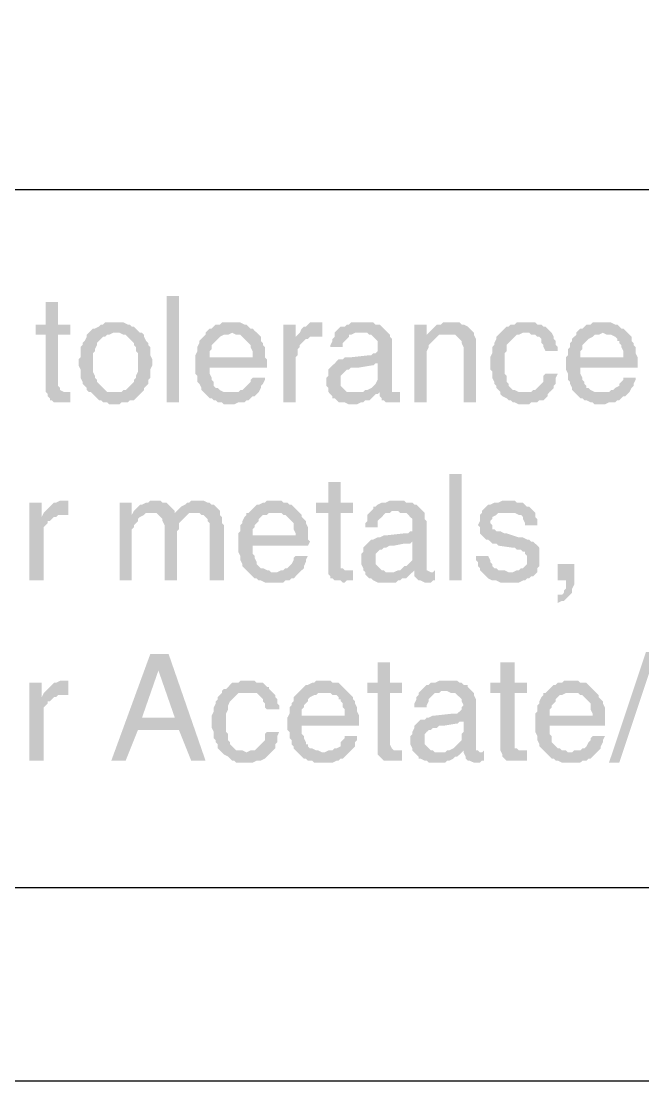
# Model space of a CAD drawing. Header units: inches. Extents: x 3613 to 8393, y -2205 to -794.
# Drawn here: x 4411.09 to 4424.78, y -1185.65 to -1162.29 of the extents above; entities that cross this region are included whole.
import ezdxf

# ---------------------------------------------------------------- set-up
doc = ezdxf.new("R2010")
doc.units = ezdxf.units.IN
doc.header["$MEASUREMENT"] = 0

msp = doc.modelspace()

# ---------------------------------------------------------------- hatches: boundary and pattern name
at = {"transparency": 33554559}
for points in [[(4411.898, -1168.479), (4411.627, -1168.479), (4411.627, -1168.975), (4411.401, -1168.975), (4411.401, -1169.201), (4411.627, -1169.201), (4411.627, -1170.464), (4411.672, -1170.51), (4411.672, -1170.555), (4411.717, -1170.6), (4411.717, -1170.645), (4411.762, -1170.645), (4411.807, -1170.69), (4412.168, -1170.69), (4412.168, -1170.464), (4412.033, -1170.464), (4411.943, -1170.419), (4411.943, -1170.374), (4411.898, -1170.329), (4411.898, -1169.201), (4412.168, -1169.201), (4412.168, -1168.975), (4411.898, -1168.975)], [(4414.29, -1170.69), (4414.29, -1168.343), (4414.56, -1168.343), (4414.56, -1170.69)], [(4413.161, -1168.93), (4412.936, -1168.93), (4412.891, -1168.975), (4412.845, -1168.975), (4412.8, -1169.02), (4412.71, -1169.065), (4412.665, -1169.065), (4412.62, -1169.111), (4412.575, -1169.156), (4412.575, -1169.156), (4412.53, -1169.201), (4412.53, -1169.246), (4412.484, -1169.336), (4412.439, -1169.381), (4412.439, -1169.426), (4412.394, -1169.472), (4412.394, -1169.697), (4412.349, -1169.742), (4412.349, -1169.833), (4412.349, -1169.878), (4412.394, -1169.968), (4412.394, -1170.149), (4412.439, -1170.239), (4412.439, -1170.284), (4412.484, -1170.329), (4412.53, -1170.374), (4412.53, -1170.419), (4412.575, -1170.464), (4413.161, -1170.464), (4412.981, -1170.464), (4412.936, -1170.419), (4412.891, -1170.374), (4412.845, -1170.329), (4412.8, -1170.284), (4412.755, -1170.239), (4412.755, -1170.194), (4412.71, -1170.149), (4412.71, -1170.103), (4412.665, -1170.013), (4412.665, -1169.607), (4412.71, -1169.562), (4412.71, -1169.517), (4412.755, -1169.426), (4412.755, -1169.381), (4412.8, -1169.336), (4412.845, -1169.291), (4412.891, -1169.246), (4412.936, -1169.246), (4412.981, -1169.201), (4413.026, -1169.201), (4413.116, -1169.156), (4413.703, -1169.156), (4413.658, -1169.111), (4413.613, -1169.065), (4413.568, -1169.02), (4413.522, -1169.02), (4413.477, -1168.975), (4413.432, -1168.975), (4413.342, -1168.93), (4413.252, -1168.93)], [(4415.734, -1168.93), (4415.508, -1168.93), (4415.463, -1168.975), (4415.373, -1168.975), (4415.328, -1169.02), (4415.283, -1169.065), (4415.237, -1169.065), (4415.192, -1169.111), (4415.147, -1169.156), (4415.734, -1169.156), (4415.824, -1169.201), (4415.914, -1169.201), (4415.96, -1169.246), (4416.005, -1169.291), (4416.05, -1169.336), (4416.05, -1169.336), (4416.095, -1169.381), (4416.14, -1169.426), (4416.14, -1169.472), (4416.185, -1169.562), (4416.185, -1169.697), (4414.922, -1169.697), (4414.922, -1170.058), (4414.967, -1170.103), (4414.967, -1170.239), (4415.012, -1170.284), (4415.057, -1170.374), (4415.057, -1170.419), (4415.102, -1170.464), (4415.147, -1170.51), (4415.147, -1170.51), (4415.192, -1170.555), (4415.237, -1170.6), (4415.283, -1170.6), (4415.328, -1170.645), (4415.373, -1170.645), (4415.418, -1170.69), (4415.508, -1170.69), (4415.553, -1170.735), (4415.779, -1170.735), (4415.869, -1170.69), (4416.005, -1170.69), (4416.05, -1170.645), (4416.095, -1170.645), (4416.14, -1170.6), (4416.185, -1170.555), (4416.23, -1170.555), (4416.276, -1170.51), (4415.734, -1170.464), (4415.553, -1170.464), (4415.463, -1170.419), (4415.418, -1170.374), (4415.373, -1170.374), (4415.328, -1170.329), (4415.328, -1170.239), (4415.283, -1170.194), (4415.283, -1170.149), (4415.237, -1170.058), (4415.237, -1169.923), (4416.501, -1169.923), (4416.501, -1169.742), (4416.456, -1169.697), (4416.456, -1169.472), (4416.411, -1169.426), (4416.411, -1169.381), (4416.366, -1169.336), (4416.366, -1169.246), (4416.321, -1169.201), (4416.276, -1169.156), (4416.23, -1169.111), (4416.185, -1169.065), (4416.14, -1169.065), (4416.095, -1169.02), (4416.05, -1168.975), (4416.005, -1168.975), (4415.914, -1168.93), (4415.824, -1168.93)], [(4417.133, -1168.975), (4416.862, -1168.975), (4416.862, -1170.69), (4417.133, -1170.69), (4417.133, -1169.697), (4417.178, -1169.652), (4417.178, -1169.517), (4417.223, -1169.472), (4417.223, -1169.426), (4417.268, -1169.381), (4417.314, -1169.336), (4417.359, -1169.291), (4417.404, -1169.291), (4417.133, -1169.246)], [(4417.629, -1168.93), (4417.449, -1168.93), (4417.404, -1168.975), (4417.359, -1169.02), (4417.314, -1169.02), (4417.268, -1169.065), (4417.223, -1169.156), (4417.223, -1169.156), (4417.178, -1169.201), (4417.629, -1169.246), (4417.72, -1169.246), (4417.72, -1168.93), (4417.675, -1168.93)], [(4418.622, -1168.93), (4418.352, -1168.93), (4418.306, -1168.975), (4418.261, -1168.975), (4418.216, -1169.02), (4418.126, -1169.02), (4418.081, -1169.065), (4418.081, -1169.065), (4418.036, -1169.111), (4417.991, -1169.156), (4417.991, -1169.246), (4417.945, -1169.291), (4417.945, -1169.336), (4417.9, -1169.426), (4417.9, -1169.472), (4418.171, -1169.472), (4418.171, -1169.381), (4418.216, -1169.336), (4418.261, -1169.291), (4418.306, -1169.246), (4418.306, -1169.201), (4418.352, -1169.201), (4418.442, -1169.156), (4419.164, -1169.156), (4419.119, -1169.111), (4419.074, -1169.065), (4419.029, -1169.02), (4418.983, -1168.975), (4418.893, -1168.975), (4418.848, -1168.93), (4418.668, -1168.93)], [(4420.021, -1168.975), (4419.751, -1168.975), (4419.751, -1170.69), (4420.021, -1170.69), (4420.021, -1169.742), (4420.021, -1169.562), (4420.067, -1169.472), (4420.067, -1169.426), (4420.112, -1169.381), (4420.157, -1169.336), (4420.157, -1169.336), (4420.202, -1169.291), (4420.247, -1169.246), (4420.021, -1169.201)], [(4420.518, -1168.93), (4420.383, -1168.93), (4420.337, -1168.975), (4420.247, -1168.975), (4420.202, -1169.02), (4420.157, -1169.065), (4420.112, -1169.111), (4420.067, -1169.156), (4420.021, -1169.201), (4420.247, -1169.246), (4420.292, -1169.201), (4420.473, -1169.201), (4421.06, -1169.156), (4421.014, -1169.111), (4420.969, -1169.065), (4420.969, -1169.065), (4420.924, -1169.02), (4420.834, -1168.975), (4420.789, -1168.975), (4420.744, -1168.93), (4420.608, -1168.93)], [(4422.188, -1168.93), (4422.007, -1168.93), (4421.962, -1168.975), (4421.872, -1168.975), (4421.827, -1169.02), (4421.782, -1169.02), (4421.736, -1169.065), (4421.691, -1169.111), (4421.646, -1169.156), (4422.278, -1169.156), (4422.323, -1169.201), (4422.413, -1169.201), (4422.459, -1169.246), (4422.504, -1169.246), (4422.549, -1169.291), (4422.549, -1169.381), (4422.594, -1169.426), (4422.594, -1169.472), (4422.639, -1169.562), (4422.91, -1169.562), (4422.91, -1169.472), (4422.865, -1169.426), (4422.865, -1169.336), (4422.82, -1169.291), (4422.82, -1169.246), (4422.775, -1169.156), (4422.729, -1169.111), (4422.684, -1169.065), (4422.684, -1169.065), (4422.639, -1169.02), (4422.594, -1169.02), (4422.549, -1168.975), (4422.459, -1168.975), (4422.413, -1168.93), (4422.278, -1168.93)], [(4423.903, -1168.93), (4423.677, -1168.93), (4423.632, -1168.975), (4423.542, -1168.975), (4423.497, -1169.02), (4423.452, -1169.065), (4423.406, -1169.065), (4423.361, -1169.111), (4423.316, -1169.156), (4423.903, -1169.156), (4423.993, -1169.201), (4424.083, -1169.201), (4424.174, -1169.246), (4424.219, -1169.291), (4424.219, -1169.336), (4424.264, -1169.336), (4424.264, -1169.381), (4424.309, -1169.426), (4424.309, -1169.472), (4424.354, -1169.562), (4424.354, -1169.697), (4423.09, -1169.697), (4423.09, -1169.968), (4423.136, -1170.058), (4423.136, -1170.194), (4423.181, -1170.239), (4423.181, -1170.284), (4423.226, -1170.374), (4423.226, -1170.419), (4423.271, -1170.464), (4423.316, -1170.51), (4423.316, -1170.51), (4423.361, -1170.555), (4423.406, -1170.6), (4423.452, -1170.6), (4423.497, -1170.645), (4423.542, -1170.645), (4423.632, -1170.69), (4423.677, -1170.69), (4423.722, -1170.735), (4423.948, -1170.735), (4424.038, -1170.69), (4424.174, -1170.69), (4424.219, -1170.645), (4424.264, -1170.645), (4424.309, -1170.6), (4424.354, -1170.555), (4424.399, -1170.555), (4424.444, -1170.51), (4423.903, -1170.464), (4423.722, -1170.464), (4423.632, -1170.419), (4423.587, -1170.374), (4423.542, -1170.374), (4423.542, -1170.329), (4423.497, -1170.284), (4423.497, -1170.239), (4423.452, -1170.194), (4423.452, -1170.149), (4423.406, -1170.058), (4423.406, -1169.923), (4424.67, -1169.923), (4424.67, -1169.697), (4424.625, -1169.607), (4424.625, -1169.472), (4424.58, -1169.426), (4424.58, -1169.381), (4424.535, -1169.336), (4424.535, -1169.246), (4424.49, -1169.201), (4424.444, -1169.156), (4424.399, -1169.111), (4424.354, -1169.065), (4424.309, -1169.065), (4424.264, -1169.02), (4424.219, -1168.975), (4424.174, -1168.975), (4424.083, -1168.93), (4423.993, -1168.93)], [(4413.703, -1169.156), (4413.161, -1169.156), (4413.252, -1169.156), (4413.342, -1169.201), (4413.387, -1169.201), (4413.432, -1169.246), (4413.477, -1169.291), (4413.522, -1169.336), (4413.568, -1169.381), (4413.568, -1169.426), (4413.613, -1169.472), (4413.613, -1169.562), (4413.658, -1169.607), (4413.658, -1170.013), (4413.613, -1170.103), (4413.613, -1170.149), (4413.568, -1170.194), (4413.568, -1170.239), (4413.522, -1170.284), (4413.477, -1170.329), (4413.432, -1170.374), (4413.387, -1170.419), (4413.342, -1170.419), (4413.297, -1170.464), (4412.62, -1170.464), (4412.665, -1170.51), (4412.71, -1170.555), (4412.755, -1170.6), (4412.8, -1170.645), (4412.845, -1170.645), (4412.891, -1170.69), (4412.981, -1170.69), (4413.026, -1170.735), (4413.252, -1170.735), (4413.297, -1170.69), (4413.432, -1170.69), (4413.477, -1170.645), (4413.568, -1170.645), (4413.613, -1170.6), (4413.658, -1170.555), (4413.703, -1170.51), (4413.748, -1170.464), (4413.748, -1170.464), (4413.793, -1170.419), (4413.793, -1170.374), (4413.838, -1170.329), (4413.884, -1170.284), (4413.884, -1170.194), (4413.929, -1170.149), (4413.929, -1169.968), (4413.974, -1169.878), (4413.974, -1169.833), (4413.974, -1169.742), (4413.929, -1169.652), (4413.929, -1169.472), (4413.884, -1169.426), (4413.884, -1169.381), (4413.838, -1169.336), (4413.793, -1169.246), (4413.793, -1169.201), (4413.748, -1169.156)], [(4415.147, -1169.156), (4415.147, -1169.201), (4415.102, -1169.246), (4415.057, -1169.291), (4415.012, -1169.336), (4415.012, -1169.381), (4414.967, -1169.472), (4414.967, -1169.562), (4414.922, -1169.652), (4414.922, -1169.697), (4415.237, -1169.697), (4415.237, -1169.562), (4415.283, -1169.517), (4415.283, -1169.426), (4415.328, -1169.381), (4415.373, -1169.336), (4415.373, -1169.336), (4415.418, -1169.291), (4415.463, -1169.246), (4415.553, -1169.201), (4415.644, -1169.201), (4415.734, -1169.156)], [(4417.178, -1169.201), (4417.133, -1169.246), (4417.404, -1169.291), (4417.449, -1169.246), (4417.629, -1169.246)], [(4419.164, -1169.156), (4418.577, -1169.156), (4418.713, -1169.156), (4418.758, -1169.201), (4418.803, -1169.201), (4418.848, -1169.246), (4418.893, -1169.291), (4418.938, -1169.336), (4418.938, -1169.562), (4418.893, -1169.607), (4418.848, -1169.607), (4418.803, -1169.652), (4418.758, -1169.652), (4418.352, -1169.697), (4418.216, -1169.697), (4418.171, -1169.742), (4418.081, -1169.742), (4418.036, -1169.787), (4418.938, -1169.833), (4418.938, -1170.103), (4418.938, -1170.194), (4418.893, -1170.284), (4418.848, -1170.329), (4418.803, -1170.374), (4418.803, -1170.374), (4418.713, -1170.419), (4418.668, -1170.419), (4418.622, -1170.464), (4418.442, -1170.464), (4417.9, -1170.51), (4417.945, -1170.555), (4417.945, -1170.6), (4417.991, -1170.6), (4418.036, -1170.645), (4418.081, -1170.69), (4418.216, -1170.69), (4418.306, -1170.735), (4418.487, -1170.735), (4418.577, -1170.69), (4418.622, -1170.69), (4418.668, -1170.645), (4418.758, -1170.645), (4418.803, -1170.6), (4418.848, -1170.555), (4418.893, -1170.51), (4418.938, -1170.51), (4418.983, -1170.464), (4419.254, -1170.464), (4419.254, -1169.291), (4419.209, -1169.246), (4419.209, -1169.201)], [(4421.06, -1169.156), (4420.473, -1169.201), (4420.653, -1169.201), (4420.698, -1169.246), (4420.744, -1169.291), (4420.744, -1169.291), (4420.789, -1169.336), (4420.789, -1169.381), (4420.834, -1169.472), (4420.834, -1170.69), (4421.105, -1170.69), (4421.105, -1169.291), (4421.06, -1169.201)], [(4421.646, -1169.156), (4421.601, -1169.201), (4421.556, -1169.246), (4421.556, -1169.291), (4421.511, -1169.381), (4421.511, -1169.426), (4421.466, -1169.472), (4421.466, -1169.607), (4421.421, -1169.697), (4421.421, -1169.968), (4421.466, -1170.013), (4421.466, -1170.149), (4421.511, -1170.239), (4421.511, -1170.284), (4421.556, -1170.329), (4421.556, -1170.374), (4421.601, -1170.419), (4421.646, -1170.464), (4422.188, -1170.464), (4422.052, -1170.464), (4421.962, -1170.419), (4421.917, -1170.419), (4421.872, -1170.374), (4421.827, -1170.329), (4421.827, -1170.284), (4421.782, -1170.239), (4421.782, -1170.103), (4421.736, -1170.058), (4421.736, -1169.607), (4421.782, -1169.562), (4421.782, -1169.426), (4421.827, -1169.381), (4421.872, -1169.336), (4421.872, -1169.336), (4421.917, -1169.291), (4421.962, -1169.246), (4422.007, -1169.201), (4422.052, -1169.201), (4422.143, -1169.156), (4422.188, -1169.156)], [(4423.316, -1169.156), (4423.316, -1169.201), (4423.271, -1169.246), (4423.226, -1169.291), (4423.226, -1169.336), (4423.181, -1169.381), (4423.181, -1169.472), (4423.136, -1169.517), (4423.136, -1169.652), (4423.09, -1169.697), (4423.406, -1169.697), (4423.406, -1169.562), (4423.452, -1169.517), (4423.452, -1169.426), (4423.497, -1169.381), (4423.542, -1169.336), (4423.542, -1169.336), (4423.587, -1169.291), (4423.677, -1169.246), (4423.722, -1169.201), (4423.813, -1169.201), (4423.903, -1169.156)], [(4418.036, -1169.787), (4417.991, -1169.833), (4417.945, -1169.878), (4417.945, -1169.878), (4417.9, -1169.923), (4417.855, -1169.968), (4417.855, -1170.103), (4417.81, -1170.149), (4417.81, -1170.239), (4417.81, -1170.329), (4417.855, -1170.374), (4417.855, -1170.464), (4417.9, -1170.51), (4418.442, -1170.464), (4418.261, -1170.464), (4418.216, -1170.419), (4418.171, -1170.374), (4418.126, -1170.329), (4418.126, -1170.103), (4418.171, -1170.058), (4418.216, -1170.013), (4418.261, -1169.968), (4418.306, -1169.968), (4418.352, -1169.923), (4418.532, -1169.923), (4418.803, -1169.878), (4418.848, -1169.878), (4418.893, -1169.833), (4418.938, -1169.833)], [(4416.456, -1170.149), (4416.185, -1170.149), (4416.14, -1170.194), (4416.14, -1170.239), (4416.095, -1170.284), (4416.05, -1170.329), (4416.005, -1170.374), (4415.96, -1170.419), (4415.914, -1170.419), (4415.869, -1170.464), (4415.734, -1170.464), (4416.276, -1170.51), (4416.321, -1170.464), (4416.366, -1170.374), (4416.366, -1170.329), (4416.411, -1170.284), (4416.456, -1170.194)], [(4422.91, -1170.058), (4422.639, -1170.058), (4422.594, -1170.103), (4422.594, -1170.239), (4422.549, -1170.284), (4422.504, -1170.329), (4422.459, -1170.374), (4422.413, -1170.419), (4422.368, -1170.419), (4422.323, -1170.464), (4421.646, -1170.464), (4421.646, -1170.51), (4421.691, -1170.555), (4421.782, -1170.6), (4421.827, -1170.645), (4421.872, -1170.645), (4421.917, -1170.69), (4421.962, -1170.69), (4422.052, -1170.735), (4422.278, -1170.735), (4422.323, -1170.69), (4422.459, -1170.69), (4422.504, -1170.645), (4422.594, -1170.645), (4422.639, -1170.6), (4422.684, -1170.555), (4422.684, -1170.51), (4422.729, -1170.464), (4422.775, -1170.419), (4422.82, -1170.374), (4422.82, -1170.329), (4422.865, -1170.284), (4422.865, -1170.149)], [(4424.625, -1170.149), (4424.354, -1170.149), (4424.354, -1170.194), (4424.309, -1170.239), (4424.264, -1170.284), (4424.264, -1170.329), (4424.174, -1170.374), (4424.129, -1170.419), (4424.083, -1170.419), (4424.038, -1170.464), (4423.903, -1170.464), (4424.444, -1170.51), (4424.49, -1170.464), (4424.535, -1170.374), (4424.58, -1170.329), (4424.58, -1170.284), (4424.625, -1170.194)], [(4419.435, -1170.464), (4419.344, -1170.464), (4418.983, -1170.51), (4418.983, -1170.555), (4419.029, -1170.6), (4419.029, -1170.645), (4419.074, -1170.645), (4419.119, -1170.69), (4419.435, -1170.69)], [(4419.254, -1170.464), (4418.983, -1170.464), (4418.983, -1170.51), (4419.344, -1170.464), (4419.344, -1170.464)], [(4418.126, -1172.45), (4417.855, -1172.45), (4417.855, -1172.902), (4417.584, -1172.902), (4417.584, -1173.127), (4417.855, -1173.127), (4417.855, -1174.481), (4417.9, -1174.526), (4417.9, -1174.572), (4417.945, -1174.572), (4417.991, -1174.617), (4418.126, -1174.617), (4418.171, -1174.662), (4418.216, -1174.662), (4418.261, -1174.617), (4418.397, -1174.617), (4418.397, -1174.391), (4418.216, -1174.391), (4418.171, -1174.346), (4418.126, -1174.346), (4418.126, -1173.127), (4418.397, -1173.127), (4418.397, -1172.902), (4418.126, -1172.902)], [(4420.518, -1174.617), (4420.518, -1172.27), (4420.789, -1172.27), (4420.789, -1174.617)], [(4411.537, -1172.902), (4411.266, -1172.902), (4411.266, -1174.617), (4411.582, -1174.617), (4411.582, -1173.443), (4411.627, -1173.398), (4411.672, -1173.353), (4411.672, -1173.308), (4411.717, -1173.308), (4411.762, -1173.263), (4411.807, -1173.218), (4411.537, -1173.218)], [(4412.033, -1172.856), (4411.943, -1172.856), (4411.853, -1172.902), (4411.807, -1172.902), (4411.762, -1172.947), (4411.717, -1172.992), (4411.672, -1173.037), (4411.627, -1173.082), (4411.627, -1173.082), (4411.582, -1173.127), (4412.033, -1173.172), (4412.123, -1173.172), (4412.123, -1172.856), (4412.078, -1172.856)], [(4413.522, -1172.902), (4413.252, -1172.902), (4413.252, -1174.617), (4413.522, -1174.617), (4413.522, -1173.488), (4413.568, -1173.443), (4413.568, -1173.398), (4413.613, -1173.353), (4413.658, -1173.308), (4413.658, -1173.263), (4413.703, -1173.218), (4413.793, -1173.172), (4413.522, -1173.172)], [(4414.019, -1172.856), (4413.929, -1172.856), (4413.884, -1172.902), (4413.838, -1172.902), (4413.748, -1172.947), (4413.703, -1172.947), (4413.658, -1172.992), (4413.613, -1173.037), (4413.568, -1173.082), (4413.522, -1173.172), (4413.793, -1173.172), (4413.838, -1173.127), (4413.974, -1173.127), (4414.47, -1173.082), (4414.425, -1173.037), (4414.38, -1172.992), (4414.38, -1172.992), (4414.335, -1172.947), (4414.29, -1172.902), (4414.199, -1172.902), (4414.154, -1172.856), (4414.109, -1172.856)], [(4414.967, -1172.856), (4414.831, -1172.856), (4414.786, -1172.902), (4414.741, -1172.902), (4414.696, -1172.947), (4414.606, -1172.992), (4414.56, -1173.037), (4414.515, -1173.082), (4414.47, -1173.127), (4414.064, -1173.127), (4414.109, -1173.172), (4414.154, -1173.218), (4414.154, -1173.218), (4414.199, -1173.263), (4414.199, -1173.308), (4414.245, -1173.398), (4414.245, -1174.617), (4414.515, -1174.617), (4414.515, -1173.533), (4414.56, -1173.488), (4414.56, -1173.353), (4414.606, -1173.308), (4414.651, -1173.263), (4414.651, -1173.263), (4414.696, -1173.218), (4414.741, -1173.172), (4414.786, -1173.127), (4414.922, -1173.127), (4415.463, -1173.082), (4415.418, -1173.037), (4415.373, -1172.992), (4415.373, -1172.992), (4415.328, -1172.947), (4415.283, -1172.947), (4415.237, -1172.902), (4415.192, -1172.902), (4415.102, -1172.856), (4415.057, -1172.856)], [(4416.682, -1172.856), (4416.501, -1172.856), (4416.456, -1172.902), (4416.411, -1172.902), (4416.321, -1172.947), (4416.276, -1172.947), (4416.23, -1172.992), (4416.185, -1173.037), (4416.14, -1173.082), (4416.095, -1173.127), (4416.817, -1173.127), (4416.862, -1173.172), (4416.907, -1173.172), (4416.952, -1173.218), (4416.998, -1173.263), (4416.998, -1173.263), (4417.043, -1173.308), (4417.088, -1173.353), (4417.088, -1173.488), (4417.133, -1173.579), (4417.133, -1173.624), (4416.185, -1173.624), (4415.869, -1173.669), (4415.869, -1173.985), (4415.914, -1174.075), (4415.914, -1174.165), (4415.96, -1174.256), (4415.96, -1174.301), (4416.005, -1174.346), (4416.05, -1174.391), (4416.095, -1174.436), (4416.095, -1174.436), (4416.14, -1174.481), (4416.185, -1174.526), (4416.23, -1174.572), (4416.276, -1174.572), (4416.321, -1174.617), (4416.366, -1174.617), (4416.456, -1174.662), (4416.862, -1174.662), (4416.907, -1174.617), (4416.998, -1174.617), (4417.043, -1174.572), (4417.088, -1174.572), (4417.133, -1174.526), (4417.178, -1174.481), (4417.223, -1174.436), (4416.591, -1174.436), (4416.546, -1174.391), (4416.501, -1174.391), (4416.411, -1174.346), (4416.366, -1174.346), (4416.321, -1174.301), (4416.276, -1174.256), (4416.276, -1174.21), (4416.23, -1174.12), (4416.23, -1174.075), (4416.185, -1174.03), (4416.185, -1173.849), (4417.404, -1173.849), (4417.449, -1173.759), (4417.404, -1173.714), (4417.404, -1173.443), (4417.359, -1173.353), (4417.359, -1173.308), (4417.314, -1173.263), (4417.268, -1173.218), (4417.268, -1173.172), (4417.223, -1173.127), (4417.178, -1173.082), (4417.133, -1173.037), (4417.088, -1172.992), (4417.043, -1172.947), (4416.998, -1172.947), (4416.952, -1172.902), (4416.862, -1172.902), (4416.817, -1172.856), (4416.727, -1172.856)], [(4419.39, -1172.856), (4419.209, -1172.856), (4419.119, -1172.902), (4419.029, -1172.902), (4418.938, -1172.947), (4418.893, -1172.992), (4418.848, -1172.992), (4418.848, -1173.037), (4418.803, -1173.082), (4418.758, -1173.127), (4418.713, -1173.172), (4418.713, -1173.308), (4418.668, -1173.353), (4418.668, -1173.443), (4418.938, -1173.443), (4418.938, -1173.308), (4418.983, -1173.263), (4419.029, -1173.218), (4419.074, -1173.172), (4419.074, -1173.172), (4419.119, -1173.127), (4419.209, -1173.127), (4419.254, -1173.082), (4419.931, -1173.082), (4419.886, -1173.037), (4419.841, -1172.992), (4419.796, -1172.947), (4419.751, -1172.947), (4419.706, -1172.902), (4419.57, -1172.902), (4419.525, -1172.856), (4419.435, -1172.856)], [(4421.827, -1172.856), (4421.691, -1172.856), (4421.601, -1172.902), (4421.511, -1172.902), (4421.421, -1172.947), (4421.375, -1172.947), (4421.33, -1172.992), (4421.285, -1173.037), (4421.24, -1173.082), (4421.24, -1173.127), (4421.195, -1173.172), (4421.195, -1173.308), (4421.15, -1173.398), (4421.195, -1173.443), (4421.195, -1173.579), (4421.24, -1173.624), (4421.285, -1173.669), (4421.33, -1173.714), (4421.375, -1173.714), (4421.421, -1173.759), (4421.466, -1173.804), (4421.556, -1173.804), (4421.601, -1173.849), (4421.917, -1173.895), (4421.962, -1173.895), (4422.007, -1173.94), (4422.098, -1173.94), (4422.143, -1173.985), (4422.188, -1173.985), (4422.188, -1174.03), (4422.233, -1174.075), (4422.233, -1174.256), (4422.188, -1174.301), (4422.143, -1174.346), (4422.098, -1174.346), (4422.052, -1174.391), (4422.007, -1174.391), (4421.917, -1174.436), (4421.24, -1174.436), (4421.285, -1174.481), (4421.33, -1174.526), (4421.33, -1174.526), (4421.375, -1174.572), (4421.466, -1174.617), (4421.556, -1174.617), (4421.646, -1174.662), (4422.052, -1174.662), (4422.143, -1174.617), (4422.188, -1174.617), (4422.233, -1174.572), (4422.278, -1174.572), (4422.323, -1174.526), (4422.368, -1174.526), (4422.413, -1174.481), (4422.459, -1174.436), (4422.459, -1174.346), (4422.504, -1174.301), (4422.504, -1174.12), (4422.504, -1173.895), (4422.459, -1173.849), (4422.413, -1173.804), (4422.413, -1173.804), (4422.368, -1173.759), (4422.323, -1173.759), (4422.278, -1173.714), (4422.233, -1173.714), (4422.143, -1173.669), (4422.052, -1173.669), (4421.782, -1173.579), (4421.736, -1173.579), (4421.646, -1173.533), (4421.556, -1173.533), (4421.511, -1173.488), (4421.466, -1173.488), (4421.466, -1173.398), (4421.421, -1173.353), (4421.421, -1173.308), (4421.466, -1173.263), (4421.466, -1173.218), (4421.556, -1173.172), (4421.556, -1173.172), (4421.601, -1173.127), (4421.827, -1173.127), (4422.368, -1173.082), (4422.323, -1173.037), (4422.278, -1172.992), (4422.233, -1172.992), (4422.188, -1172.947), (4422.143, -1172.902), (4422.007, -1172.902), (4421.962, -1172.856), (4421.872, -1172.856)], [(4411.582, -1173.127), (4411.537, -1173.218), (4411.853, -1173.218), (4411.898, -1173.172), (4412.033, -1173.172)], [(4415.463, -1173.082), (4414.922, -1173.127), (4415.012, -1173.127), (4415.057, -1173.172), (4415.102, -1173.172), (4415.147, -1173.218), (4415.192, -1173.263), (4415.192, -1173.308), (4415.237, -1173.353), (4415.237, -1174.617), (4415.553, -1174.617), (4415.553, -1173.398), (4415.508, -1173.353), (4415.508, -1173.218), (4415.463, -1173.172)], [(4416.095, -1173.127), (4416.05, -1173.127), (4416.05, -1173.172), (4416.005, -1173.218), (4415.96, -1173.308), (4415.96, -1173.353), (4415.914, -1173.398), (4415.914, -1173.533), (4415.869, -1173.579), (4415.869, -1173.669), (4416.185, -1173.624), (4416.185, -1173.488), (4416.23, -1173.443), (4416.23, -1173.398), (4416.276, -1173.353), (4416.321, -1173.308), (4416.321, -1173.263), (4416.366, -1173.218), (4416.411, -1173.172), (4416.501, -1173.172), (4416.546, -1173.127), (4416.682, -1173.127)], [(4419.931, -1173.082), (4419.344, -1173.082), (4419.39, -1173.082), (4419.435, -1173.127), (4419.57, -1173.127), (4419.615, -1173.172), (4419.66, -1173.218), (4419.706, -1173.263), (4419.706, -1173.398), (4419.706, -1173.533), (4419.66, -1173.533), (4419.615, -1173.579), (4419.525, -1173.579), (4419.119, -1173.624), (4419.074, -1173.624), (4418.983, -1173.669), (4418.938, -1173.669), (4418.848, -1173.714), (4418.803, -1173.714), (4419.706, -1173.759), (4419.706, -1174.03), (4419.706, -1174.165), (4419.66, -1174.21), (4419.615, -1174.256), (4419.57, -1174.301), (4419.525, -1174.301), (4419.48, -1174.346), (4419.435, -1174.391), (4419.39, -1174.391), (4419.299, -1174.436), (4418.668, -1174.436), (4418.668, -1174.481), (4418.713, -1174.526), (4418.758, -1174.572), (4418.803, -1174.572), (4418.848, -1174.617), (4418.938, -1174.662), (4419.344, -1174.662), (4419.39, -1174.617), (4419.435, -1174.617), (4419.48, -1174.572), (4419.57, -1174.572), (4419.615, -1174.526), (4419.66, -1174.481), (4419.706, -1174.436), (4419.751, -1174.391), (4420.021, -1174.391), (4420.021, -1173.308), (4419.976, -1173.263), (4419.976, -1173.127)], [(4422.368, -1173.082), (4421.827, -1173.127), (4421.962, -1173.127), (4422.052, -1173.172), (4422.098, -1173.172), (4422.143, -1173.218), (4422.143, -1173.263), (4422.188, -1173.353), (4422.188, -1173.398), (4422.459, -1173.398), (4422.459, -1173.263), (4422.413, -1173.218), (4422.413, -1173.127)], [(4418.803, -1173.714), (4418.758, -1173.759), (4418.713, -1173.804), (4418.713, -1173.804), (4418.668, -1173.849), (4418.622, -1173.895), (4418.622, -1173.985), (4418.577, -1174.03), (4418.577, -1174.256), (4418.622, -1174.346), (4418.622, -1174.391), (4418.668, -1174.436), (4419.164, -1174.436), (4419.119, -1174.436), (4419.074, -1174.391), (4419.029, -1174.391), (4418.983, -1174.346), (4418.938, -1174.301), (4418.893, -1174.256), (4418.893, -1174.12), (4418.893, -1174.03), (4418.938, -1173.985), (4418.983, -1173.94), (4419.029, -1173.94), (4419.074, -1173.895), (4419.119, -1173.895), (4419.209, -1173.849), (4419.299, -1173.849), (4419.525, -1173.804), (4419.66, -1173.804), (4419.706, -1173.759)], [(4417.404, -1174.075), (4417.133, -1174.075), (4417.088, -1174.12), (4417.088, -1174.165), (4417.043, -1174.256), (4416.998, -1174.301), (4416.952, -1174.346), (4416.907, -1174.346), (4416.862, -1174.391), (4416.817, -1174.391), (4416.727, -1174.436), (4416.682, -1174.436), (4417.223, -1174.436), (4417.268, -1174.391), (4417.314, -1174.346), (4417.314, -1174.301), (4417.359, -1174.21), (4417.359, -1174.165)], [(4421.375, -1174.075), (4421.105, -1174.075), (4421.105, -1174.165), (4421.15, -1174.21), (4421.15, -1174.301), (4421.195, -1174.346), (4421.195, -1174.391), (4421.24, -1174.436), (4421.827, -1174.436), (4421.736, -1174.391), (4421.601, -1174.391), (4421.556, -1174.346), (4421.511, -1174.346), (4421.466, -1174.301), (4421.466, -1174.256), (4421.421, -1174.21), (4421.421, -1174.165)], [(4423.271, -1174.256), (4422.91, -1174.256), (4422.91, -1174.617), (4423.09, -1174.617), (4423.09, -1174.797), (4423.045, -1174.842), (4423.045, -1174.887), (4423, -1174.933), (4422.91, -1174.933), (4422.91, -1175.113), (4422.91, -1175.113), (4423, -1175.068), (4423.045, -1175.068), (4423.09, -1175.023), (4423.136, -1174.978), (4423.181, -1174.933), (4423.226, -1174.887), (4423.226, -1174.797), (4423.271, -1174.707), (4423.271, -1174.572)], [(4420.202, -1174.391), (4420.157, -1174.436), (4419.751, -1174.436), (4419.751, -1174.526), (4419.796, -1174.572), (4419.796, -1174.572), (4419.841, -1174.617), (4419.886, -1174.617), (4419.976, -1174.662), (4420.112, -1174.662), (4420.157, -1174.617), (4420.202, -1174.617)], [(4420.021, -1174.391), (4419.751, -1174.391), (4419.751, -1174.436), (4420.112, -1174.436)], [(4425.076, -1176.196), (4424.264, -1178.633), (4424.038, -1178.633), (4424.851, -1176.196)], [(4414.335, -1176.241), (4413.929, -1176.241), (4413.071, -1178.588), (4413.387, -1178.588), (4413.658, -1177.911), (4414.56, -1177.911), (4413.748, -1177.64), (4414.109, -1176.602)], [(4414.335, -1176.241), (4414.109, -1176.602), (4414.47, -1177.64), (4413.748, -1177.64), (4414.56, -1177.911), (4414.831, -1178.588), (4415.147, -1178.588)], [(4419.209, -1176.422), (4418.938, -1176.422), (4418.938, -1176.873), (4418.713, -1176.873), (4418.713, -1177.099), (4418.938, -1177.099), (4418.938, -1178.453), (4418.983, -1178.498), (4419.029, -1178.543), (4419.029, -1178.543), (4419.074, -1178.588), (4419.48, -1178.588), (4419.48, -1178.363), (4419.299, -1178.363), (4419.254, -1178.317), (4419.254, -1178.317), (4419.209, -1178.227), (4419.209, -1177.099), (4419.48, -1177.099), (4419.48, -1176.873), (4419.209, -1176.873)], [(4421.962, -1176.422), (4421.646, -1176.422), (4421.646, -1176.873), (4421.421, -1176.873), (4421.421, -1177.099), (4421.646, -1177.099), (4421.646, -1178.363), (4421.691, -1178.453), (4421.691, -1178.498), (4421.736, -1178.543), (4421.736, -1178.543), (4421.782, -1178.588), (4422.233, -1178.588), (4422.233, -1178.363), (4422.052, -1178.363), (4422.007, -1178.317), (4421.962, -1178.317), (4421.962, -1177.099), (4422.233, -1177.099), (4422.233, -1176.873), (4421.962, -1176.873)], [(4411.537, -1176.873), (4411.266, -1176.873), (4411.266, -1178.588), (4411.582, -1178.588), (4411.582, -1177.415), (4411.627, -1177.37), (4411.672, -1177.325), (4411.672, -1177.279), (4411.717, -1177.279), (4411.762, -1177.234), (4411.807, -1177.189), (4411.537, -1177.189)], [(4412.033, -1176.828), (4411.943, -1176.828), (4411.853, -1176.873), (4411.807, -1176.873), (4411.762, -1176.918), (4411.717, -1176.964), (4411.672, -1177.009), (4411.627, -1177.054), (4411.627, -1177.054), (4411.582, -1177.099), (4412.033, -1177.144), (4412.123, -1177.144), (4412.123, -1176.828), (4412.078, -1176.828)], [(4416.05, -1176.828), (4415.914, -1176.828), (4415.869, -1176.873), (4415.734, -1176.873), (4415.689, -1176.918), (4415.644, -1176.964), (4415.599, -1177.009), (4415.553, -1177.009), (4415.508, -1177.054), (4415.508, -1177.099), (4416.276, -1177.099), (4416.321, -1177.144), (4416.366, -1177.189), (4416.411, -1177.234), (4416.411, -1177.279), (4416.456, -1177.325), (4416.456, -1177.415), (4416.501, -1177.46), (4416.772, -1177.46), (4416.772, -1177.37), (4416.727, -1177.325), (4416.727, -1177.234), (4416.682, -1177.189), (4416.682, -1177.144), (4416.637, -1177.099), (4416.591, -1177.054), (4416.546, -1177.009), (4416.546, -1176.964), (4416.501, -1176.964), (4416.456, -1176.918), (4416.411, -1176.873), (4416.276, -1176.873), (4416.23, -1176.828), (4416.14, -1176.828)], [(4417.765, -1176.828), (4417.584, -1176.828), (4417.539, -1176.873), (4417.494, -1176.873), (4417.404, -1176.918), (4417.359, -1176.918), (4417.314, -1176.964), (4417.268, -1177.009), (4417.223, -1177.054), (4417.178, -1177.099), (4417.9, -1177.099), (4417.945, -1177.144), (4418.036, -1177.144), (4418.081, -1177.189), (4418.081, -1177.234), (4418.126, -1177.234), (4418.126, -1177.279), (4418.171, -1177.325), (4418.171, -1177.415), (4418.216, -1177.46), (4418.216, -1177.595), (4417.268, -1177.595), (4416.952, -1177.64), (4416.952, -1177.911), (4416.998, -1177.956), (4416.998, -1178.092), (4417.043, -1178.137), (4417.043, -1178.227), (4417.088, -1178.272), (4417.088, -1178.317), (4417.133, -1178.363), (4417.178, -1178.408), (4417.178, -1178.408), (4417.223, -1178.453), (4417.268, -1178.498), (4417.314, -1178.543), (4417.359, -1178.543), (4417.404, -1178.588), (4417.494, -1178.588), (4417.539, -1178.633), (4417.945, -1178.633), (4418.036, -1178.588), (4418.081, -1178.588), (4418.126, -1178.543), (4418.171, -1178.543), (4418.216, -1178.498), (4418.261, -1178.453), (4418.306, -1178.408), (4417.72, -1178.408), (4417.629, -1178.363), (4417.584, -1178.363), (4417.494, -1178.317), (4417.449, -1178.317), (4417.404, -1178.272), (4417.404, -1178.227), (4417.359, -1178.227), (4417.359, -1178.182), (4417.314, -1178.092), (4417.314, -1178.047), (4417.268, -1178.002), (4417.268, -1177.821), (4418.532, -1177.821), (4418.532, -1177.595), (4418.487, -1177.505), (4418.487, -1177.415), (4418.442, -1177.325), (4418.442, -1177.279), (4418.397, -1177.234), (4418.397, -1177.189), (4418.352, -1177.144), (4418.306, -1177.099), (4418.261, -1177.054), (4418.216, -1177.009), (4418.171, -1176.964), (4418.126, -1176.918), (4418.081, -1176.873), (4417.945, -1176.873), (4417.9, -1176.828), (4417.855, -1176.828)], [(4420.473, -1176.828), (4420.292, -1176.828), (4420.202, -1176.873), (4420.112, -1176.873), (4420.067, -1176.918), (4420.021, -1176.918), (4419.976, -1176.964), (4419.931, -1177.009), (4419.886, -1177.054), (4419.841, -1177.099), (4419.841, -1177.144), (4419.796, -1177.189), (4419.796, -1177.234), (4419.751, -1177.325), (4419.751, -1177.415), (4420.021, -1177.415), (4420.021, -1177.37), (4420.067, -1177.279), (4420.067, -1177.234), (4420.112, -1177.189), (4420.157, -1177.144), (4420.157, -1177.144), (4420.202, -1177.099), (4420.292, -1177.099), (4420.337, -1177.054), (4421.014, -1177.054), (4420.969, -1177.009), (4420.924, -1176.964), (4420.924, -1176.918), (4420.834, -1176.918), (4420.789, -1176.873), (4420.744, -1176.873), (4420.698, -1176.828), (4420.563, -1176.828)], [(4423.226, -1176.828), (4423.045, -1176.828), (4423, -1176.873), (4422.91, -1176.873), (4422.865, -1176.918), (4422.82, -1176.918), (4422.775, -1176.964), (4422.729, -1177.009), (4422.684, -1177.054), (4422.639, -1177.099), (4423.361, -1177.099), (4423.406, -1177.144), (4423.452, -1177.144), (4423.497, -1177.189), (4423.542, -1177.234), (4423.542, -1177.234), (4423.587, -1177.279), (4423.632, -1177.325), (4423.632, -1177.46), (4423.677, -1177.55), (4423.677, -1177.595), (4422.729, -1177.595), (4422.413, -1177.64), (4422.413, -1177.956), (4422.459, -1178.047), (4422.459, -1178.137), (4422.504, -1178.227), (4422.504, -1178.272), (4422.549, -1178.317), (4422.594, -1178.363), (4422.639, -1178.408), (4422.639, -1178.408), (4422.684, -1178.453), (4422.729, -1178.498), (4422.775, -1178.543), (4422.82, -1178.543), (4422.865, -1178.588), (4422.91, -1178.588), (4423, -1178.633), (4423.406, -1178.633), (4423.452, -1178.588), (4423.542, -1178.588), (4423.587, -1178.543), (4423.632, -1178.543), (4423.677, -1178.498), (4423.722, -1178.453), (4423.767, -1178.408), (4423.136, -1178.408), (4423.09, -1178.363), (4423, -1178.363), (4422.955, -1178.317), (4422.91, -1178.317), (4422.865, -1178.272), (4422.82, -1178.227), (4422.82, -1178.227), (4422.775, -1178.182), (4422.775, -1178.047), (4422.729, -1178.002), (4422.729, -1177.821), (4423.948, -1177.821), (4423.948, -1177.415), (4423.903, -1177.325), (4423.903, -1177.279), (4423.858, -1177.234), (4423.813, -1177.189), (4423.813, -1177.144), (4423.767, -1177.099), (4423.722, -1177.054), (4423.677, -1177.009), (4423.632, -1176.964), (4423.587, -1176.918), (4423.542, -1176.873), (4423.406, -1176.873), (4423.361, -1176.828), (4423.271, -1176.828)], [(4411.582, -1177.099), (4411.537, -1177.189), (4411.853, -1177.189), (4411.898, -1177.144), (4412.033, -1177.144)], [(4415.508, -1177.099), (4415.463, -1177.144), (4415.418, -1177.189), (4415.418, -1177.234), (4415.373, -1177.279), (4415.373, -1177.325), (4415.328, -1177.415), (4415.328, -1177.505), (4415.283, -1177.595), (4415.283, -1177.866), (4415.328, -1177.956), (4415.328, -1178.092), (4415.373, -1178.137), (4415.373, -1178.182), (4415.418, -1178.227), (4415.418, -1178.317), (4415.463, -1178.363), (4415.508, -1178.408), (4416.05, -1178.408), (4415.96, -1178.363), (4415.824, -1178.363), (4415.779, -1178.317), (4415.734, -1178.272), (4415.689, -1178.227), (4415.689, -1178.182), (4415.644, -1178.137), (4415.644, -1178.002), (4415.599, -1177.956), (4415.599, -1177.55), (4415.644, -1177.46), (4415.644, -1177.37), (4415.689, -1177.279), (4415.734, -1177.234), (4415.734, -1177.234), (4415.779, -1177.189), (4415.824, -1177.144), (4415.869, -1177.099), (4416.05, -1177.099)], [(4417.178, -1177.099), (4417.178, -1177.099), (4417.133, -1177.144), (4417.088, -1177.189), (4417.088, -1177.279), (4417.043, -1177.325), (4417.043, -1177.37), (4416.998, -1177.415), (4416.998, -1177.55), (4416.952, -1177.64), (4417.268, -1177.595), (4417.268, -1177.46), (4417.314, -1177.415), (4417.314, -1177.37), (4417.359, -1177.325), (4417.404, -1177.279), (4417.404, -1177.234), (4417.449, -1177.189), (4417.539, -1177.144), (4417.584, -1177.144), (4417.629, -1177.099), (4417.765, -1177.099)], [(4421.014, -1177.054), (4420.428, -1177.054), (4420.473, -1177.054), (4420.563, -1177.099), (4420.653, -1177.099), (4420.698, -1177.144), (4420.744, -1177.189), (4420.789, -1177.234), (4420.789, -1177.279), (4420.834, -1177.37), (4420.834, -1177.37), (4420.789, -1177.415), (4420.789, -1177.46), (4420.744, -1177.505), (4420.698, -1177.55), (4420.608, -1177.55), (4420.202, -1177.595), (4420.157, -1177.595), (4420.067, -1177.64), (4420.021, -1177.64), (4419.976, -1177.686), (4419.886, -1177.686), (4420.834, -1177.731), (4420.834, -1177.956), (4420.789, -1178.002), (4420.789, -1178.137), (4420.744, -1178.182), (4420.698, -1178.227), (4420.653, -1178.272), (4420.653, -1178.272), (4420.608, -1178.317), (4420.518, -1178.363), (4420.473, -1178.363), (4420.428, -1178.408), (4419.751, -1178.408), (4419.796, -1178.453), (4419.841, -1178.498), (4419.841, -1178.543), (4419.886, -1178.543), (4419.976, -1178.588), (4420.021, -1178.588), (4420.067, -1178.633), (4420.428, -1178.633), (4420.473, -1178.588), (4420.518, -1178.588), (4420.608, -1178.543), (4420.653, -1178.498), (4420.698, -1178.498), (4420.744, -1178.453), (4420.789, -1178.408), (4420.834, -1178.363), (4421.15, -1178.363), (4421.105, -1178.363), (4421.105, -1177.234), (4421.06, -1177.144), (4421.06, -1177.099)], [(4422.639, -1177.099), (4422.594, -1177.099), (4422.594, -1177.144), (4422.549, -1177.189), (4422.504, -1177.279), (4422.504, -1177.325), (4422.459, -1177.37), (4422.459, -1177.505), (4422.413, -1177.55), (4422.413, -1177.64), (4422.729, -1177.595), (4422.729, -1177.46), (4422.775, -1177.415), (4422.775, -1177.37), (4422.82, -1177.325), (4422.865, -1177.279), (4422.865, -1177.234), (4422.91, -1177.189), (4422.955, -1177.144), (4423, -1177.144), (4423.09, -1177.099), (4423.226, -1177.099)], [(4419.886, -1177.686), (4419.841, -1177.731), (4419.796, -1177.776), (4419.796, -1177.776), (4419.751, -1177.821), (4419.751, -1177.866), (4419.706, -1177.956), (4419.706, -1178.002), (4419.66, -1178.047), (4419.66, -1178.227), (4419.706, -1178.317), (4419.706, -1178.363), (4419.751, -1178.408), (4420.292, -1178.408), (4420.202, -1178.408), (4420.157, -1178.363), (4420.112, -1178.363), (4420.067, -1178.317), (4420.021, -1178.272), (4419.976, -1178.227), (4419.976, -1178.092), (4419.976, -1178.002), (4420.021, -1177.956), (4420.067, -1177.911), (4420.112, -1177.911), (4420.157, -1177.866), (4420.247, -1177.866), (4420.292, -1177.821), (4420.383, -1177.821), (4420.653, -1177.776), (4420.698, -1177.776), (4420.744, -1177.731), (4420.834, -1177.731)], [(4416.772, -1177.956), (4416.501, -1177.956), (4416.456, -1178.002), (4416.456, -1178.137), (4416.411, -1178.182), (4416.366, -1178.227), (4416.321, -1178.272), (4416.276, -1178.317), (4416.23, -1178.363), (4416.14, -1178.363), (4416.05, -1178.408), (4415.508, -1178.408), (4415.553, -1178.453), (4415.644, -1178.498), (4415.689, -1178.543), (4415.734, -1178.588), (4415.779, -1178.588), (4415.824, -1178.633), (4416.185, -1178.633), (4416.276, -1178.588), (4416.366, -1178.588), (4416.456, -1178.543), (4416.501, -1178.498), (4416.546, -1178.453), (4416.546, -1178.453), (4416.591, -1178.408), (4416.637, -1178.363), (4416.682, -1178.317), (4416.682, -1178.227), (4416.727, -1178.182), (4416.727, -1178.047)], [(4418.487, -1178.047), (4418.216, -1178.047), (4418.216, -1178.092), (4418.171, -1178.137), (4418.126, -1178.182), (4418.126, -1178.272), (4418.036, -1178.317), (4417.991, -1178.317), (4417.945, -1178.363), (4417.855, -1178.363), (4417.765, -1178.408), (4418.306, -1178.408), (4418.352, -1178.363), (4418.397, -1178.317), (4418.442, -1178.272), (4418.442, -1178.182), (4418.487, -1178.137)], [(4423.948, -1178.047), (4423.677, -1178.047), (4423.632, -1178.092), (4423.632, -1178.137), (4423.587, -1178.182), (4423.542, -1178.272), (4423.497, -1178.317), (4423.452, -1178.317), (4423.406, -1178.363), (4423.271, -1178.363), (4423.226, -1178.408), (4423.767, -1178.408), (4423.813, -1178.363), (4423.858, -1178.317), (4423.858, -1178.272), (4423.903, -1178.182), (4423.903, -1178.137)], [(4421.285, -1178.363), (4421.24, -1178.408), (4420.834, -1178.408), (4420.879, -1178.498), (4420.879, -1178.543), (4420.879, -1178.543), (4420.924, -1178.588), (4420.969, -1178.588), (4421.06, -1178.633), (4421.195, -1178.633), (4421.24, -1178.588), (4421.285, -1178.588)], [(4421.15, -1178.363), (4420.834, -1178.363), (4420.834, -1178.408), (4421.195, -1178.408)]]:
    msp.add_hatch(color=256, dxfattribs=at).paths.add_polyline_path(points)

# ---------------------------------------------------------------- linework, layer by layer
msp.add_line((4083.633, -1181.386), (4492.889, -1181.386))
msp.add_lwpolyline([(4496.927, -1185.646), (4496.927, -888.646), (4076.927, -888.646), (4076.927, -1185.646)], close=True)
msp.add_lwpolyline([(4096.451, -1165.996), (4445.521, -1165.996)])
msp.add_solid([(4414.47, -1173.082), (4413.974, -1173.127), (4414.47, -1173.127)], dxfattribs=at)

doc.saveas('drawing.dxf')
